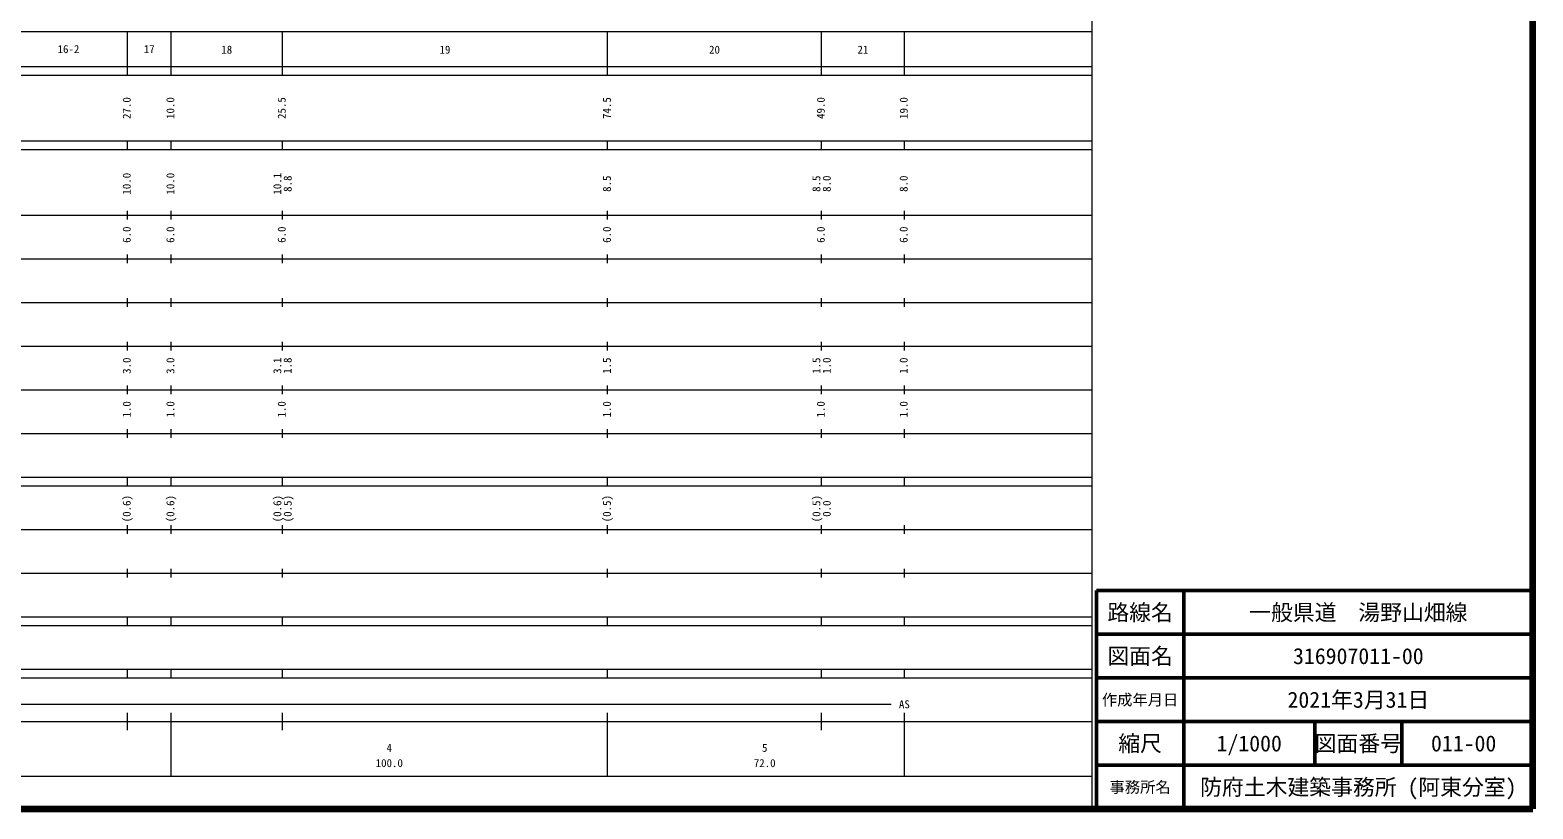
# Model space of a CAD drawing. Units: millimetres on the paper, enlarged 1000 times. Extents: x 40000 to 680000, y 20000 to 380000.
# Drawn here: x 335699 to 680000, y 20000 to 198357 of the extents above; entities that cross this region are included whole.
import ezdxf
from ezdxf.enums import TextEntityAlignment as Align

# ---------------------------------------------------------------- set-up
doc = ezdxf.new("R2010")
doc.units = ezdxf.units.MM
doc.header["$LTSCALE"] = 1000
for name, color, linetype, lineweight in [('M-TTL', 2, 'Continuous', 140), ('M-TTL-BAND', 7, 'Continuous', 13), ('M-TTL-FRAM', 2, 'Continuous', 50), ('M-TTL-LINE', 7, 'Continuous', 50)]:
    doc.layers.add(name, color=color, linetype=linetype, lineweight=lineweight)
doc.layers.add('M-TTL-TXT', color=7, linetype='Continuous')
doc.styles.add('ＭＳ ゴシック', font='')
doc.styles.get('ＭＳ ゴシック').set_extended_font_data('MS Gothic')

msp = doc.modelspace()

# ---------------------------------------------------------------- linework, layer by layer
at = {"layer": 'M-TTL'}
for p, q in [((680000, 20000), (680000, 380000)), ((40000, 20000), (680000, 20000))]:
    msp.add_line(p, q, dxfattribs=at)
at = {"layer": 'M-TTL-BAND'}
for p, q in [((579000, 20000), (579000, 370000)), ((68000, 198000), (579000, 198000)), ((358000, 188000), (358000, 198000)), ((368000, 188000), (368000, 198000)), ((393500, 188000), (393500, 198000)), ((468000, 188000), (468000, 198000)), ((517000, 188000), (517000, 198000)), ((536000, 188000), (536000, 198000)), ((40000, 190000), (579000, 190000)), ((40000, 188000), (579000, 188000)), ((40000, 173000), (579000, 173000)), ((358000, 171000), (358000, 173000)), ((368000, 171000), (368000, 173000)), ((393500, 171000), (393500, 173000)), ((468000, 171000), (468000, 173000)), ((517000, 171000), (517000, 173000)), ((536000, 171000), (536000, 173000)), ((40000, 171000), (579000, 171000)), ((40000, 156000), (579000, 156000)), ((358000, 155000), (358000, 157000)), ((368000, 155000), (368000, 157000)), ((393500, 155000), (393500, 157000)), ((468000, 155000), (468000, 157000)), ((517000, 155000), (517000, 157000)), ((536000, 155000), (536000, 157000)), ((46000, 146000), (579000, 146000)), ((358000, 145000), (358000, 147000)), ((368000, 145000), (368000, 147000)), ((393500, 145000), (393500, 147000)), ((468000, 145000), (468000, 147000)), ((517000, 145000), (517000, 147000)), ((536000, 145000), (536000, 147000)), ((52000, 136000), (579000, 136000)), ((358000, 135000), (358000, 137000)), ((368000, 135000), (368000, 137000)), ((393500, 135000), (393500, 137000)), ((468000, 135000), (468000, 137000)), ((517000, 135000), (517000, 137000)), ((536000, 135000), (536000, 137000)), ((46000, 126000), (579000, 126000)), ((358000, 125000), (358000, 127000)), ((368000, 125000), (368000, 127000)), ((393500, 125000), (393500, 127000)), ((468000, 125000), (468000, 127000)), ((517000, 125000), (517000, 127000)), ((536000, 125000), (536000, 127000)), ((52000, 116000), (579000, 116000)), ((358000, 115000), (358000, 117000)), ((368000, 115000), (368000, 117000)), ((393500, 115000), (393500, 117000)), ((468000, 115000), (468000, 117000)), ((517000, 115000), (517000, 117000)), ((536000, 115000), (536000, 117000)), ((358000, 105000), (358000, 107000)), ((368000, 105000), (368000, 107000)), ((393500, 105000), (393500, 107000)), ((468000, 105000), (468000, 107000)), ((517000, 105000), (517000, 107000)), ((536000, 105000), (536000, 107000)), ((46000, 106000), (579000, 106000)), ((40000, 96000), (579000, 96000)), ((40000, 94000), (579000, 94000)), ((358000, 94000), (358000, 96000)), ((368000, 94000), (368000, 96000)), ((393500, 94000), (393500, 96000)), ((468000, 94000), (468000, 96000)), ((517000, 94000), (517000, 96000)), ((536000, 94000), (536000, 96000)), ((49000, 84000), (579000, 84000)), ((358000, 83000), (358000, 85000)), ((368000, 83000), (368000, 85000)), ((393500, 83000), (393500, 85000)), ((468000, 83000), (468000, 85000)), ((517000, 83000), (517000, 85000)), ((536000, 83000), (536000, 85000)), ((40000, 74000), (579000, 74000)), ((358000, 73000), (358000, 75000)), ((368000, 73000), (368000, 75000)), ((393500, 73000), (393500, 75000)), ((468000, 73000), (468000, 75000)), ((517000, 73000), (517000, 75000)), ((536000, 73000), (536000, 75000)), ((40000, 64000), (579000, 64000)), ((40000, 62000), (579000, 62000)), ((358000, 62000), (358000, 64000)), ((368000, 62000), (368000, 64000)), ((393500, 62000), (393500, 64000)), ((468000, 62000), (468000, 64000)), ((517000, 62000), (517000, 64000)), ((536000, 62000), (536000, 64000)), ((40000, 52000), (579000, 52000)), ((358000, 50000), (358000, 52000)), ((368000, 50000), (368000, 52000)), ((393500, 50000), (393500, 52000)), ((468000, 50000), (468000, 52000)), ((517000, 50000), (517000, 52000)), ((536000, 50000), (536000, 52000)), ((40000, 50000), (579000, 50000)), ((71000, 44000), (533000, 44000)), ((358000, 38000), (358000, 42000)), ((368000, 27500), (368000, 42000)), ((393500, 38000), (393500, 42000)), ((468000, 27500), (468000, 42000)), ((517000, 38000), (517000, 42000)), ((536000, 27500), (536000, 42000)), ((40000, 40000), (579000, 40000)), ((68000, 27500), (579000, 27500))]:
    msp.add_line(p, q, dxfattribs=at)
at = {"layer": 'M-TTL-FRAM'}
for p, q in [((680000, 70000), (580000, 70000)), ((580000, 70000), (580000, 20000))]:
    msp.add_line(p, q, dxfattribs=at)
at = {"layer": 'M-TTL-LINE'}
for p, q in [((600000, 70000), (600000, 20000)), ((680000, 60000), (580000, 60000)), ((680000, 50000), (580000, 50000)), ((680000, 40000), (580000, 40000)), ((630000, 40000), (630000, 30000)), ((650000, 40000), (650000, 30000)), ((680000, 30000), (580000, 30000))]:
    msp.add_line(p, q, dxfattribs=at)

# ---------------------------------------------------------------- texts
at = {"layer": 'M-TTL-BAND', "style": 'ＭＳ ゴシック'}
for s, p in [('16-2', (344500, 194000)), ('17', (363000, 194000))]:
    msp.add_text(s, height=1833, dxfattribs=at).set_placement(p, align=Align.MIDDLE_CENTER)
for s, p in [('18', (380750, 192405)), ('19', (430750, 192405)), ('20', (492500, 192405)), ('21', (526500, 192405)), ('AS', (536000, 42500)), ('4', (418000, 32523)), ('5', (504000, 32523)), ('100.0', (418000, 29033)), ('72.0', (504000, 29033))]:
    msp.add_text(s, height=1833, dxfattribs=at).set_placement(p, align=Align.BOTTOM_CENTER)
for s, p in [('27.0', (359309, 180500)), ('10.0', (369309, 180500)), ('25.5', (394809, 180500)), ('74.5', (469309, 180500)), ('49.0', (518309, 180500)), ('19.0', (537309, 180500)), ('10.0', (359309, 163174)), ('10.0', (369309, 163174)), ('10.1', (393809, 163174)), ('8.8', (396179, 163174)), ('8.5', (469309, 163174)), ('8.5', (517309, 163174)), ('8.0', (519679, 163174)), ('8.0', (537300, 163174)), ('6.0', (359309, 151500)), ('6.0', (369309, 151500)), ('6.0', (394809, 151500)), ('6.0', (469309, 151500)), ('6.0', (518309, 151500)), ('6.0', (537300, 151500)), ('3.0', (359309, 121500)), ('3.0', (369309, 121500)), ('3.1', (393809, 121500)), ('1.8', (396179, 121500)), ('1.5', (469309, 121500)), ('1.5', (517309, 121500)), ('1.0', (519679, 121500)), ('1.0', (537300, 121500)), ('1.0', (359309, 111500)), ('1.0', (369309, 111500)), ('1.0', (394809, 111500)), ('1.0', (469309, 111500)), ('1.0', (518309, 111500)), ('1.0', (537300, 111500)), ('(0.6)', (359309, 88764)), ('(0.6)', (369309, 88764)), ('(0.6)', (393809, 88764)), ('(0.5)', (396179, 88764)), ('(0.5)', (469309, 88764)), ('(0.5)', (517309, 88764)), ('0.0', (519679, 88764))]:
    msp.add_text(s, height=1833, rotation=90, dxfattribs=at).set_placement(p, align=Align.BOTTOM_CENTER)
at = {"layer": 'M-TTL-TXT', "style": 'ＭＳ ゴシック'}
for s, height, p in [('路線名', 3666, (590000, 65000)), ('路線名', 3666, (590000, 65000)), ('一般県道\u3000湯野山畑線', 3666, (640000, 65000)), ('図面名', 3666, (590000, 55000)), ('図面名', 3666, (590000, 55000)), ('316907011-00', 3666, (640000, 55000)), ('作成年月日', 2566, (590000, 45000)), ('作成年月日', 2566, (590000, 45000)), ('2021年3月31日', 3666, (640000, 45000)), ('縮尺', 3666, (590000, 35000)), ('縮尺', 3666, (590000, 35000)), ('1/1000', 3666, (615000, 35000)), ('図面番号', 3666, (640000, 35000)), ('図面番号', 3666, (640000, 35000)), ('011-00', 3666, (664125, 35000)), ('事務所名', 2566, (590000, 25000)), ('事務所名', 2566, (590000, 25000)), ('防府土木建築事務所 (阿東分室)', 3666, (640000, 25000))]:
    msp.add_text(s, height=height, dxfattribs=at).set_placement(p, align=Align.MIDDLE_CENTER)

doc.saveas('drawing.dxf')
